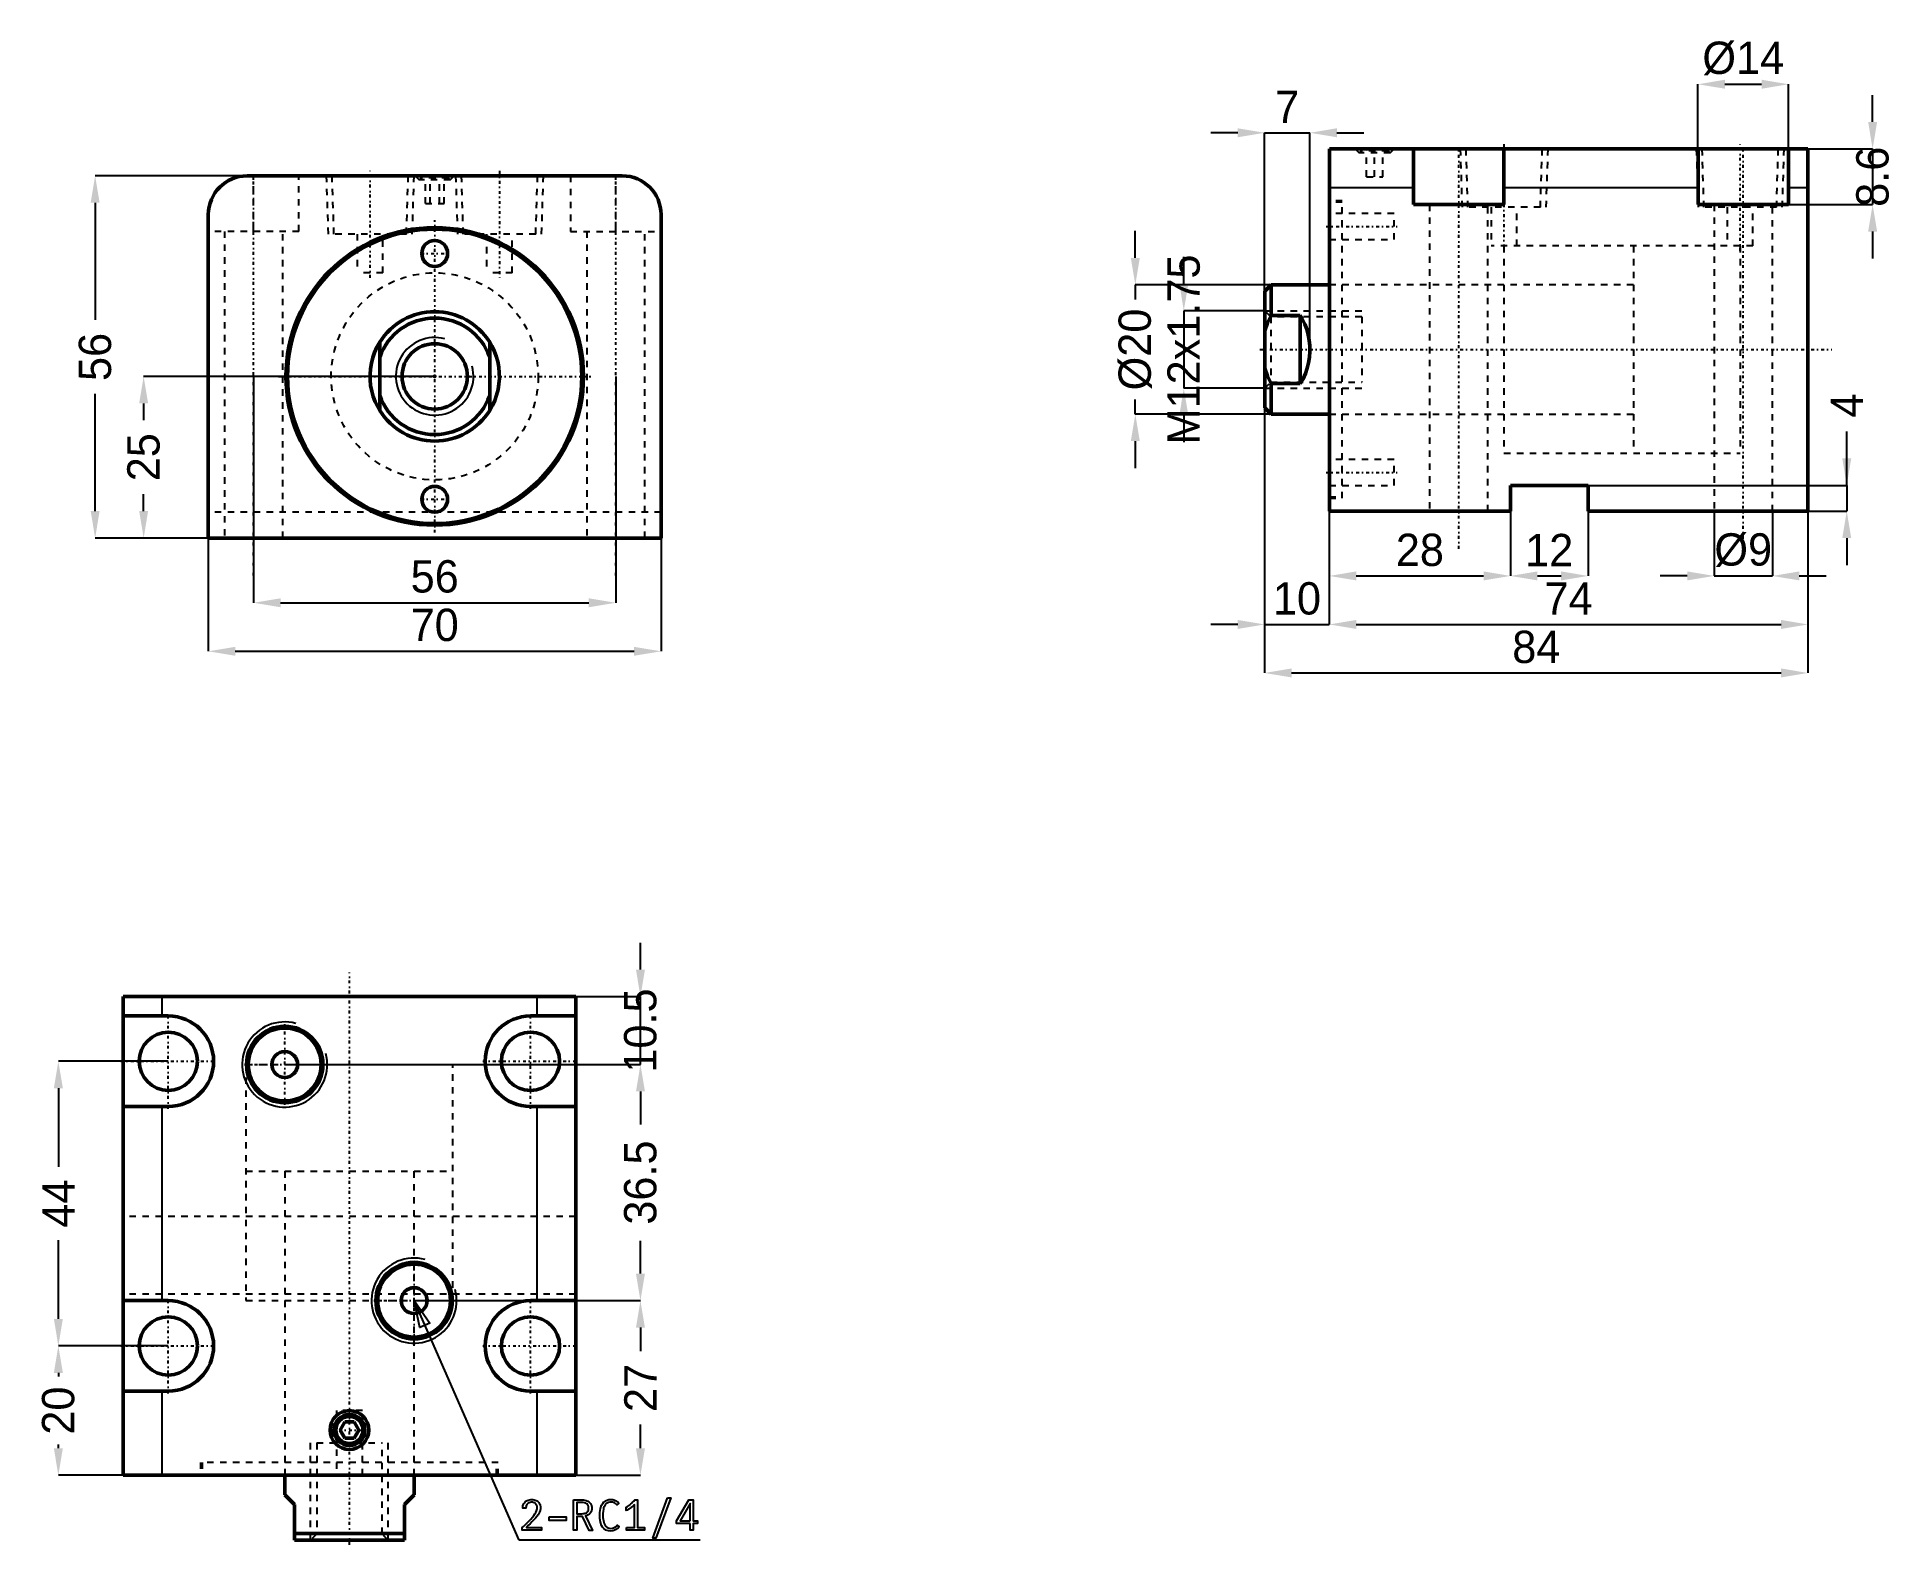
# Model space of a CAD drawing. Header units: millimetres. Extents: x -61 to 226, y -181 to 52.
import ezdxf

# ---------------------------------------------------------------- set-up
doc = ezdxf.new("R2010")
doc.units = ezdxf.units.MM
doc.linetypes.add('Center', pattern=[1.5, 0.45, -0.5, 0.05, -0.5])
doc.linetypes.add('Dashed', pattern=[2, 1, -1])
for name, color, linetype, lineweight in [('2d ConnectionPoints', 7, 'Continuous', 50), ('AM_0', 7, 'Continuous', 50), ('AM_4', 3, 'Continuous', 25), ('AM_5', 3, 'Continuous', 25), ('AM_7', 7, 'Center', 25), ('AM_9', 6, 'Dashed', 25)]:
    doc.layers.add(name, color=color, linetype=linetype, lineweight=lineweight)
doc.dimstyles.new('ISO-25', dxfattribs={"dimtxt": 2.5, "dimasz": 2.5, "dimexe": 1.25, "dimexo": 0.625, "dimtad": 1, "dimtxsty": 'Standard', "dimcen": 2.5, "dimadec": 0, "dimazin": 0, "dimtfac": 1, "dimtmove": 0, "dimatfit": 3, "dimfxl": 1, "dimarcsym": 0})

# ---------------------------------------------------------------- blocks, each defined once
blk = doc.blocks.new('1_RODcxhc_a_sd_32_20_IN_0_in_CXHC_A_IN_LA_32_20ST_0__CN_0')
at = {"layer": 'AM_0'}
for p, q in [((-8.5, -5.27), (-8.5, 5.27)), ((8.5, 5.27), (8.5, -5.27))]:
    blk.add_line(p, q, dxfattribs=at)
for points in [[(-8.5, 5.27), (-8.93, 4.51), (-9.29, 3.71), (-9.57, 2.89), (-9.79, 2.04), (-9.93, 1.18), (-10, 0.31), (-9.98, -0.56), (-9.9, -1.43), (-9.74, -2.29), (-9.5, -3.13), (-9.19, -3.94), (-8.81, -4.73), (-8.5, -5.27)], [(8.5, -5.27), (8.93, -4.51), (9.29, -3.71), (9.57, -2.89), (9.79, -2.04), (9.93, -1.18), (10, -0.31), (9.98, 0.56), (9.9, 1.43), (9.74, 2.29), (9.5, 3.13), (9.19, 3.94), (8.81, 4.73), (8.5, 5.27)]]:
    blk.add_lwpolyline(points, dxfattribs=at)
blk.add_circle((0, 0), 5.05, dxfattribs=at)
for radius, start, end in [(10, 31.7883, 148.2117), (9, 19.1881, 160.8119), (9, 199.1881, 340.8119), (10, 211.7883, 328.2117)]:
    blk.add_arc((0, 0), radius, start, end, dxfattribs=at)
at = {"layer": 'AM_5'}
blk.add_arc((0, 0), 6, 75, 15, dxfattribs=at)
blk = doc.blocks.new('2_bodycxhc_la_a_32_20_0_in_CXHC_A_IN_LA_32_20ST_0__CN_0')
at = {"layer": 'AM_0'}
for p, q in [((29, 31), (-29, 31)), ((-35, 25), (-35, -25)), ((35, -25), (35, 25)), ((-35, -25), (35, -25))]:
    blk.add_line(p, q, dxfattribs=at)
for centre, radius in [((0, 0), 23), ((0, 0), 22.75), ((0, 19), 2), ((0, -19), 2)]:
    blk.add_circle(centre, radius, dxfattribs=at)
for centre, start, end in [((-29, 25), 90, 180), ((29, 25), 0, 90)]:
    blk.add_arc(centre, 6, start, end, dxfattribs=at)
at = {"layer": 'AM_5', "linetype": 'Dashed'}
for p, q in [((-16.77, 31), (-16.48, 22)), ((-3.23, 31), (-3.52, 22)), ((3.23, 31), (3.52, 22)), ((16.77, 31), (16.48, 22))]:
    blk.add_line(p, q, dxfattribs=at)
at = {"layer": 'AM_7'}
for p, q in [((-10, 15.25), (-10, 31.75)), ((10, 31.75), (10, 15.25)), ((-28, -30.8), (-28, 30.8)), ((0, 31.03), (0, 30.37)), ((28, -30.8), (28, 30.8)), ((0, -24.15), (0, 24.15)), ((-2.1, 19), (2.1, 19)), ((-24.15, 0), (24.15, 0)), ((-2.1, -19), (2.1, -19))]:
    blk.add_line(p, q, dxfattribs=at)
at = {"layer": 'AM_9'}
for p, q in [((-28, 22.4), (-28, 31)), ((-21, 22.4), (-21, 31)), ((-15.91, 31), (-15.63, 22)), ((-4.37, 22), (-4.09, 31)), ((-3, 31), (-2.4, 30.4)), ((-2.1, 30.7), (-2.4, 30.4)), ((2.4, 30.4), (-2.4, 30.4)), ((2.1, 30.7), (-2.1, 30.7)), ((-1.44, 26.7), (-1.44, 30.7)), ((-0.72, 26.7), (-0.72, 30.7)), ((0.72, 26.7), (0.72, 30.7)), ((1.44, 26.7), (1.44, 30.7)), ((2.4, 30.4), (2.1, 30.7)), ((2.4, 30.4), (3, 31)), ((4.09, 31), (4.37, 22)), ((15.63, 22), (15.91, 31)), ((21, 31), (21, 22.4)), ((28, 22.4), (28, 31)), ((-1.44, 26.7), (1.44, 26.7)), ((-21, 22.4), (-35, 22.4)), ((-32.5, 22.4), (-32.5, -25)), ((-23.5, -25), (-23.5, 22.4)), ((-4.37, 22), (-15.63, 22)), ((-12, 22), (-12, 16)), ((-8, 16), (-8, 22)), ((15.63, 22), (4.37, 22)), ((8, 22), (8, 16)), ((12, 16), (12, 22)), ((21, 22.4), (35, 22.4)), ((23.5, 22.4), (23.5, -25)), ((32.5, -25), (32.5, 22.4)), ((-8, 16), (-12, 16)), ((12, 16), (8, 16)), ((35, -21), (-35, -21))]:
    blk.add_line(p, q, dxfattribs=at)
blk.add_circle((0, 0), 16, dxfattribs=at)
blk = doc.blocks.new('*D3')
at = {"layer": 'AM_5', "color": 0, "lineweight": -2}
for p, q in [((-35, -25), (-35, -42.5)), ((35, -25), (35, -42.5)), ((-30.83, -42.5), (30.83, -42.5))]:
    blk.add_line(p, q, dxfattribs=at)
at = {"layer": 'AM_5', "color": 0}
for points in [[(-30.83, -41.81), (-30.83, -43.19), (-35, -42.5)], [(30.83, -43.19), (30.83, -41.81), (35, -42.5)]]:
    blk.add_solid(points, dxfattribs=at)
at = {"layer": 'Defpoints', "color": 0}
for p in [(-35, -25), (35, -25), (35, -42.5)]:
    blk.add_point(p, dxfattribs=at)
at = {"layer": 'AM_5', "color": 0, "insert": (0, -38.45), "char_height": 5, "attachment_point": 5}
blk.add_mtext('70', dxfattribs=at)
blk = doc.blocks.new('*D4')
at = {"layer": 'AM_5', "color": 0, "lineweight": -2}
for p, q in [((-28, 0), (-28, -35)), ((28, 0), (28, -35)), ((-23.83, -35), (23.83, -35))]:
    blk.add_line(p, q, dxfattribs=at)
at = {"layer": 'AM_5', "color": 0}
for points in [[(-23.83, -34.31), (-23.83, -35.69), (-28, -35)], [(23.83, -35.69), (23.83, -34.31), (28, -35)]]:
    blk.add_solid(points, dxfattribs=at)
at = {"layer": 'Defpoints', "color": 0}
for p in [(-28, 0), (28, 0), (28, -35)]:
    blk.add_point(p, dxfattribs=at)
at = {"layer": 'AM_5', "color": 0, "insert": (0, -30.95), "char_height": 5, "attachment_point": 5}
blk.add_mtext('56', dxfattribs=at)
blk = doc.blocks.new('*D5')
at = {"layer": 'AM_5', "color": 0, "lineweight": -2}
for p, q in [((-29, 31), (-52.5, 31)), ((-52.5, 26.83), (-52.5, 8.72)), ((-52.5, -20.83), (-52.5, -2.72)), ((-35, -25), (-52.5, -25))]:
    blk.add_line(p, q, dxfattribs=at)
at = {"layer": 'AM_5', "color": 0}
for points in [[(-51.81, 26.83), (-53.19, 26.83), (-52.5, 31)], [(-53.19, -20.83), (-51.81, -20.83), (-52.5, -25)]]:
    blk.add_solid(points, dxfattribs=at)
at = {"layer": 'Defpoints', "color": 0}
for p in [(-52.5, 31), (-29, 31), (-35, -25)]:
    blk.add_point(p, dxfattribs=at)
at = {"layer": 'AM_5', "color": 0, "insert": (-52.5, 3), "char_height": 5, "attachment_point": 5, "rotation": 90}
blk.add_mtext('56', dxfattribs=at)
blk = doc.blocks.new('*D6')
at = {"layer": 'AM_5', "color": 0, "lineweight": -2}
for p, q in [((0, 0), (-45, 0)), ((-45, -4.17), (-45, -6.78)), ((-45, -20.83), (-45, -18.22)), ((-35, -25), (-45, -25))]:
    blk.add_line(p, q, dxfattribs=at)
at = {"layer": 'AM_5', "color": 0}
for points in [[(-44.31, -4.17), (-45.69, -4.17), (-45, 0)], [(-45.69, -20.83), (-44.31, -20.83), (-45, -25)]]:
    blk.add_solid(points, dxfattribs=at)
at = {"layer": 'Defpoints', "color": 0}
for p in [(-45, 0), (0, 0), (-35, -25)]:
    blk.add_point(p, dxfattribs=at)
at = {"layer": 'AM_5', "color": 0, "insert": (-45, -12.5), "char_height": 5, "attachment_point": 5, "rotation": 90}
blk.add_mtext('25', dxfattribs=at)
blk = doc.blocks.new('1_RODcxhc_a_sd_32_20_IN_0_in_CXHC_A_IN_LA_32_20ST_0__CN_2')
at = {"layer": 'AM_0'}
for p, q in [((-9, 10), (-10, 9)), ((-10, 9), (-10, -9)), ((0, 10), (-9, 10)), ((-9, 10), (-9, 5.27)), ((-4.5, 5.27), (-9, 5.27)), ((-4.5, 5.27), (-4.5, -5.27)), ((-9, -5.27), (-4.5, -5.27)), ((-9, -5.27), (-9, -10)), ((-10, -9), (-9, -10)), ((-9, -10), (0, -10))]:
    blk.add_line(p, q, dxfattribs=at)
for points in [[(-9, 5.27), (-9.55, 4.14), (-10, 2.96)], [(-4.5, -5.27), (-4.07, -4.51), (-3.71, -3.71), (-3.43, -2.89), (-3.21, -2.04), (-3.07, -1.18), (-3, -0.31), (-3.02, 0.56), (-3.1, 1.43), (-3.26, 2.29), (-3.5, 3.13), (-3.81, 3.94), (-4.19, 4.73), (-4.5, 5.27)], [(-10, -2.96), (-9.55, -4.13), (-9, -5.27)]]:
    blk.add_lwpolyline(points, dxfattribs=at)
at = {"layer": 'AM_5', "linetype": 'Dashed'}
for p, q in [((-10, 6), (5, 6)), ((-10, -6), (5, -6))]:
    blk.add_line(p, q, dxfattribs=at)
at = {"layer": 'AM_9'}
for p, q in [((63.5, 16), (47, 16)), ((47, 16), (47, -16)), ((63.5, 16), (63.5, -16)), ((47, 10), (0, 10)), ((-9.05, 5.05), (-10, 6)), ((5, 5.05), (-9.05, 5.05)), ((-9.05, 5.05), (-9.05, -5.05)), ((5, 5.05), (5, -5.05)), ((-10, -6), (-9.05, -5.05)), ((-9.05, -5.05), (5, -5.05)), ((0, -10), (47, -10)), ((47, -16), (63.5, -16))]:
    blk.add_line(p, q, dxfattribs=at)
blk = doc.blocks.new('2_bodycxhc_la_a_32_20_0_in_CXHC_A_IN_LA_32_20ST_0__CN_2')
at = {"layer": 'AM_0'}
for p, q in [((74, 31), (0, 31)), ((0, -25), (0, 31)), ((13, 22.4), (13, 31)), ((27, 31), (27, 22.4)), ((57, 22.4), (57, 31)), ((71, 31), (71, 22.4)), ((74, -25), (74, 31)), ((27, 22.4), (13, 22.4)), ((71, 22.4), (57, 22.4)), ((28, -21), (28, -25)), ((40, -21), (28, -21)), ((40, -25), (40, -21)), ((28, -25), (0, -25)), ((74, -25), (40, -25))]:
    blk.add_line(p, q, dxfattribs=at)
at = {"layer": 'AM_4'}
for p, q in [((13, 25), (0, 25)), ((57, 25), (27, 25)), ((74, 25), (71, 25))]:
    blk.add_line(p, q, dxfattribs=at)
at = {"layer": 'AM_5', "linetype": 'Dashed'}
for p, q in [((20.23, 31), (20.52, 22)), ((33.77, 31), (33.48, 22)), ((56.73, 31), (57.02, 22)), ((70.27, 31), (69.98, 22))]:
    blk.add_line(p, q, dxfattribs=at)
at = {"layer": 'AM_7'}
for p, q in [((27, 31.75), (27, 15.25)), ((63.5, 15.25), (63.5, 31.75)), ((7, 31.03), (7, 30.37)), ((20, -30.8), (20, 30.8)), ((64, -30.8), (64, 30.8)), ((-0.5, 19), (10.5, 19)), ((-10.75, 0), (77.7, 0)), ((-0.5, -19), (10.5, -19))]:
    blk.add_line(p, q, dxfattribs=at)
at = {"layer": 'AM_9'}
for p, q in [((4, 31), (4.6, 30.4)), ((4.9, 30.7), (4.6, 30.4)), ((9.4, 30.4), (4.6, 30.4)), ((9.1, 30.7), (4.9, 30.7)), ((5.75, 26.7), (5.75, 30.7)), ((7, 26.7), (7, 30.7)), ((8.25, 26.7), (8.25, 30.7)), ((9.4, 30.4), (9.1, 30.7)), ((9.4, 30.4), (10, 31)), ((21.09, 31), (21.37, 22)), ((32.63, 22), (32.91, 31)), ((57.59, 31), (57.87, 22)), ((69.13, 22), (69.41, 31)), ((5.75, 26.7), (8.25, 26.7)), ((2, 23), (0, 23)), ((2, -23), (2, 23)), ((2, 22.75), (0, 22.75)), ((10, 21), (0, 21)), ((10, 17), (10, 21)), ((15.5, 22.4), (15.5, -25)), ((32.63, 22), (21.37, 22)), ((24.5, -25), (24.5, 22.4)), ((25, 22), (25, 16)), ((29, 16), (29, 22)), ((69.13, 22), (57.87, 22)), ((59.5, 22.4), (59.5, -25)), ((61.5, 22), (61.5, 16)), ((65.5, 16), (65.5, 22)), ((68.5, -25), (68.5, 22.4)), ((0, 17), (10, 17)), ((65.5, 16), (25, 16)), ((27, 16), (27, -16)), ((63.5, 16), (63.5, -16)), ((27, 10), (0, 10)), ((0, -10), (27, -10)), ((10, -17), (0, -17)), ((10, -21), (10, -17)), ((27, -16), (63.5, -16)), ((0, -21), (10, -21)), ((0, -22.75), (2, -22.75)), ((0, -23), (2, -23))]:
    blk.add_line(p, q, dxfattribs=at)
blk = doc.blocks.new('*D22')
at = {"layer": 'AM_5', "color": 0, "lineweight": -2}
for p, q in [((166.32, -16.85), (166.32, -30.85)), ((138.32, -20.85), (138.32, -30.85)), ((142.49, -30.85), (162.16, -30.85))]:
    blk.add_line(p, q, dxfattribs=at)
at = {"layer": 'AM_5', "color": 0}
for points in [[(142.49, -30.15), (142.49, -31.54), (138.32, -30.85)], [(162.16, -31.54), (162.16, -30.15), (166.32, -30.85)]]:
    blk.add_solid(points, dxfattribs=at)
at = {"layer": 'Defpoints', "color": 0}
for p in [(166.32, -16.85), (138.32, -20.85), (166.32, -30.85)]:
    blk.add_point(p, dxfattribs=at)
at = {"layer": 'AM_5', "color": 0, "insert": (152.32, -26.85), "char_height": 5, "attachment_point": 5}
blk.add_mtext('28', dxfattribs=at)
blk = doc.blocks.new('*D23')
at = {"layer": 'AM_5', "color": 0, "lineweight": -2}
for p, q in [((138.32, -20.85), (138.32, -38.35)), ((212.32, -20.85), (212.32, -38.35)), ((142.49, -38.35), (208.16, -38.35))]:
    blk.add_line(p, q, dxfattribs=at)
at = {"layer": 'AM_5', "color": 0}
for points in [[(142.49, -37.65), (142.49, -39.04), (138.32, -38.35)], [(208.16, -39.04), (208.16, -37.65), (212.32, -38.35)]]:
    blk.add_solid(points, dxfattribs=at)
at = {"layer": 'Defpoints', "color": 0}
for p in [(138.32, -20.85), (212.32, -20.85), (212.32, -38.35)]:
    blk.add_point(p, dxfattribs=at)
at = {"layer": 'AM_5', "color": 0, "insert": (175.32, -34.35), "char_height": 5, "attachment_point": 5}
blk.add_mtext('74', dxfattribs=at)
blk = doc.blocks.new('*D24')
at = {"layer": 'AM_5', "color": 0, "lineweight": -2}
for p, q in [((128.32, 4.15), (128.32, -45.85)), ((212.32, -20.85), (212.32, -45.85)), ((132.49, -45.85), (208.16, -45.85))]:
    blk.add_line(p, q, dxfattribs=at)
at = {"layer": 'AM_5', "color": 0}
for points in [[(132.49, -45.15), (132.49, -46.54), (128.32, -45.85)], [(208.16, -46.54), (208.16, -45.15), (212.32, -45.85)]]:
    blk.add_solid(points, dxfattribs=at)
at = {"layer": 'Defpoints', "color": 0}
for p in [(128.32, 4.15), (212.32, -20.85), (212.32, -45.85)]:
    blk.add_point(p, dxfattribs=at)
at = {"layer": 'AM_5', "color": 0, "insert": (170.32, -41.85), "char_height": 5, "attachment_point": 5}
blk.add_mtext('84', dxfattribs=at)
blk = doc.blocks.new('*D25')
at = {"layer": 'AM_5', "color": 0, "lineweight": -2}
for p, q in [((166.32, -16.85), (166.32, -30.85)), ((178.32, -20.85), (178.32, -30.85)), ((170.49, -30.85), (174.16, -30.85))]:
    blk.add_line(p, q, dxfattribs=at)
at = {"layer": 'AM_5', "color": 0}
for points in [[(170.49, -30.15), (170.49, -31.54), (166.32, -30.85)], [(174.16, -31.54), (174.16, -30.15), (178.32, -30.85)]]:
    blk.add_solid(points, dxfattribs=at)
at = {"layer": 'Defpoints', "color": 0}
for p in [(166.32, -16.85), (178.32, -20.85), (178.32, -30.85)]:
    blk.add_point(p, dxfattribs=at)
at = {"layer": 'AM_5', "color": 0, "insert": (172.32, -26.85), "char_height": 5, "attachment_point": 5}
blk.add_mtext('12', dxfattribs=at)
blk = doc.blocks.new('*D26')
at = {"layer": 'AM_5', "color": 0, "lineweight": -2}
for p, q in [((218.32, -16.85), (218.32, -8.51)), ((166.32, -16.85), (218.32, -16.85)), ((218.32, -16.85), (218.32, -20.85)), ((178.32, -20.85), (218.32, -20.85)), ((218.32, -25.01), (218.32, -29.18))]:
    blk.add_line(p, q, dxfattribs=at)
at = {"layer": 'AM_5', "color": 0}
for points in [[(217.63, -12.68), (219.02, -12.68), (218.32, -16.85)], [(219.02, -25.01), (217.63, -25.01), (218.32, -20.85)]]:
    blk.add_solid(points, dxfattribs=at)
at = {"layer": 'Defpoints', "color": 0}
for p in [(166.32, -16.85), (178.32, -20.85), (218.32, -20.85)]:
    blk.add_point(p, dxfattribs=at)
at = {"layer": 'AM_5', "color": 0, "insert": (218.32, -4.51), "char_height": 5, "attachment_point": 5, "rotation": 90}
blk.add_mtext('4', dxfattribs=at)
blk = doc.blocks.new('*D27')
at = {"layer": 'AM_5', "color": 0, "lineweight": -2}
for p, q in [((197.82, -20.85), (197.82, -30.85)), ((206.82, -20.85), (206.82, -30.85)), ((193.66, -30.85), (189.49, -30.85)), ((197.82, -30.85), (206.82, -30.85)), ((210.99, -30.85), (215.16, -30.85))]:
    blk.add_line(p, q, dxfattribs=at)
at = {"layer": 'AM_5', "color": 0}
for points in [[(193.66, -31.54), (193.66, -30.15), (197.82, -30.85)], [(210.99, -30.15), (210.99, -31.54), (206.82, -30.85)]]:
    blk.add_solid(points, dxfattribs=at)
at = {"layer": 'Defpoints', "color": 0}
for p in [(197.82, -20.85), (206.82, -20.85), (206.82, -30.85)]:
    blk.add_point(p, dxfattribs=at)
at = {"layer": 'AM_5', "color": 0, "insert": (202.32, -26.85), "char_height": 5, "attachment_point": 5}
blk.add_mtext('Ø9', dxfattribs=at)
blk = doc.blocks.new('*D28')
at = {"layer": 'AM_5', "color": 0, "lineweight": -2}
for p, q in [((195.32, 35.15), (195.32, 45.15)), ((199.49, 45.15), (205.16, 45.15)), ((209.32, 35.15), (209.32, 45.15))]:
    blk.add_line(p, q, dxfattribs=at)
at = {"layer": 'AM_5', "color": 0}
for points in [[(199.49, 45.85), (199.49, 44.46), (195.32, 45.15)], [(205.16, 44.46), (205.16, 45.85), (209.32, 45.15)]]:
    blk.add_solid(points, dxfattribs=at)
at = {"layer": 'Defpoints', "color": 0}
for p in [(209.32, 45.15), (195.32, 35.15), (209.32, 35.15)]:
    blk.add_point(p, dxfattribs=at)
at = {"layer": 'AM_5', "color": 0, "insert": (202.32, 49.15), "char_height": 5, "attachment_point": 5}
blk.add_mtext('Ø14', dxfattribs=at)
blk = doc.blocks.new('*D29')
at = {"layer": 'AM_5', "color": 0, "lineweight": -2}
for p, q in [((222.32, 39.32), (222.32, 43.49)), ((209.32, 35.15), (222.32, 35.15)), ((222.32, 35.15), (222.32, 26.55)), ((209.32, 26.55), (222.32, 26.55)), ((222.32, 22.39), (222.32, 18.22))]:
    blk.add_line(p, q, dxfattribs=at)
at = {"layer": 'AM_5', "color": 0}
for points in [[(221.63, 39.32), (223.02, 39.32), (222.32, 35.15)], [(223.02, 22.39), (221.63, 22.39), (222.32, 26.55)]]:
    blk.add_solid(points, dxfattribs=at)
at = {"layer": 'Defpoints', "color": 0}
for p in [(209.32, 35.15), (209.32, 26.55), (222.32, 26.55)]:
    blk.add_point(p, dxfattribs=at)
at = {"layer": 'AM_5', "color": 0, "insert": (222.32, 30.85), "char_height": 5, "attachment_point": 5, "rotation": 90}
blk.add_mtext('8.6', dxfattribs=at)
blk = doc.blocks.new('*D30')
at = {"layer": 'AM_5', "color": 0, "lineweight": -2}
for p, q in [((128.32, 4.15), (128.32, -38.35)), ((138.32, -20.85), (138.32, -38.35)), ((124.16, -38.35), (119.99, -38.35)), ((128.32, -38.35), (138.32, -38.35)), ((142.49, -38.35), (146.66, -38.35))]:
    blk.add_line(p, q, dxfattribs=at)
at = {"layer": 'AM_5', "color": 0}
for points in [[(124.16, -39.04), (124.16, -37.65), (128.32, -38.35)], [(142.49, -37.65), (142.49, -39.04), (138.32, -38.35)]]:
    blk.add_solid(points, dxfattribs=at)
at = {"layer": 'Defpoints', "color": 0}
for p in [(128.32, 4.15), (138.32, -20.85), (138.32, -38.35)]:
    blk.add_point(p, dxfattribs=at)
at = {"layer": 'AM_5', "color": 0, "insert": (133.32, -34.35), "char_height": 5, "attachment_point": 5}
blk.add_mtext('10', dxfattribs=at)
blk = doc.blocks.new('*D31')
at = {"layer": 'AM_5', "color": 0, "lineweight": -2}
for p, q in [((124.16, 37.65), (119.99, 37.65)), ((128.32, 4.15), (128.32, 37.65)), ((128.32, 37.65), (135.32, 37.65)), ((135.32, 4.15), (135.32, 37.65)), ((139.49, 37.65), (143.66, 37.65))]:
    blk.add_line(p, q, dxfattribs=at)
at = {"layer": 'AM_5', "color": 0}
for points in [[(124.16, 36.96), (124.16, 38.35), (128.32, 37.65)], [(139.49, 38.35), (139.49, 36.96), (135.32, 37.65)]]:
    blk.add_solid(points, dxfattribs=at)
at = {"layer": 'Defpoints', "color": 0}
for p in [(135.32, 37.65), (128.32, 4.15), (135.32, 4.15)]:
    blk.add_point(p, dxfattribs=at)
at = {"layer": 'AM_5', "color": 0, "insert": (131.82, 41.65), "char_height": 5, "attachment_point": 5}
blk.add_mtext('7', dxfattribs=at)
blk = doc.blocks.new('*D32')
at = {"layer": 'AM_5', "color": 0, "lineweight": -2}
for p, q in [((108.32, 18.32), (108.32, 22.49)), ((129.32, 14.15), (108.32, 14.15)), ((108.32, 14.15), (108.32, 11.9)), ((108.32, -5.85), (108.32, -3.6)), ((129.32, -5.85), (108.32, -5.85)), ((108.32, -10.01), (108.32, -14.18))]:
    blk.add_line(p, q, dxfattribs=at)
at = {"layer": 'AM_5', "color": 0}
for points in [[(107.63, 18.32), (109.02, 18.32), (108.32, 14.15)], [(109.02, -10.01), (107.63, -10.01), (108.32, -5.85)]]:
    blk.add_solid(points, dxfattribs=at)
at = {"layer": 'Defpoints', "color": 0}
for p in [(108.32, 14.15), (129.32, 14.15), (129.32, -5.85)]:
    blk.add_point(p, dxfattribs=at)
at = {"layer": 'AM_5', "color": 0, "insert": (108.32, 4.15), "char_height": 5, "attachment_point": 5, "rotation": 90}
blk.add_mtext('Ø20', dxfattribs=at)
blk = doc.blocks.new('*D33')
at = {"layer": 'AM_5', "color": 0, "lineweight": -2}
for p, q in [((115.82, 14.32), (115.82, 18.49)), ((128.32, 10.15), (115.82, 10.15)), ((115.82, 10.15), (115.82, -1.85)), ((128.32, -1.85), (115.82, -1.85)), ((115.82, -6.01), (115.82, -10.18))]:
    blk.add_line(p, q, dxfattribs=at)
at = {"layer": 'AM_5', "color": 0}
for points in [[(115.13, 14.32), (116.52, 14.32), (115.82, 10.15)], [(116.52, -6.01), (115.13, -6.01), (115.82, -1.85)]]:
    blk.add_solid(points, dxfattribs=at)
at = {"layer": 'Defpoints', "color": 0}
for p in [(128.32, 10.15), (115.82, -1.85), (128.32, -1.85)]:
    blk.add_point(p, dxfattribs=at)
at = {"layer": 'AM_5', "color": 0, "insert": (115.82, 4.15), "char_height": 5, "attachment_point": 5, "rotation": 90}
blk.add_mtext('M12x1.75', dxfattribs=at)
blk = doc.blocks.new('1_RODcxhc_a_sd_32_20_IN_0_in_CXHC_A_IN_LA_32_20ST_0__CN_4')
at = {"layer": 'AM_0'}
for p, q in [((-10, 0), (-10, -3)), ((10, -3), (10, 0)), ((-8.5, -4.5), (-10, -3)), ((-8.5, -10), (-8.5, -4.5)), ((10, -3), (8.5, -4.5)), ((8.5, -4.5), (8.5, -10)), ((-8.5, -9), (8.5, -9)), ((-8.5, -10), (8.5, -10))]:
    blk.add_line(p, q, dxfattribs=at)
at = {"layer": 'AM_5', "linetype": 'Dashed'}
for p, q in [((-6, -10), (-6, 5)), ((6, -10), (6, 5))]:
    blk.add_line(p, q, dxfattribs=at)
at = {"layer": 'AM_7'}
blk.add_line((0, -10.75), (0, 77.7), dxfattribs=at)
at = {"layer": 'AM_9'}
for p, q in [((-16, 63.5), (16, 63.5)), ((-16, 63.5), (-16, 47)), ((16, 47), (16, 63.5)), ((-16, 47), (16, 47)), ((-10, 47), (-10, 0)), ((10, 0), (10, 47)), ((-5.053, 5), (5.053, 5)), ((-5.053, 5), (-5.053, -9.053)), ((5.053, -9.053), (5.053, 5)), ((-5.053, -9.053), (-6, -10)), ((-5.053, -9.053), (5.053, -9.053)), ((6, -10), (5.053, -9.053))]:
    blk.add_line(p, q, dxfattribs=at)
blk = doc.blocks.new('2_bodycxhc_la_a_32_20_0_in_CXHC_A_IN_LA_32_20ST_0__CN_4')
at = {"layer": 'AM_0'}
for p, q in [((35, 74), (-35, 74)), ((-35, 74), (-35, 0)), ((35, 74), (35, 0)), ((-35, 71), (-28, 71)), ((28, 71), (35, 71)), ((-28, 57), (-35, 57)), ((35, 57), (28, 57)), ((-35, 27), (-28, 27)), ((28, 27), (35, 27)), ((-28, 13), (-35, 13)), ((35, 13), (28, 13)), ((-0.72, 8.25), (-1.44, 7)), ((-1.44, 7), (-0.72, 5.75)), ((0.72, 8.25), (-0.72, 8.25)), ((-0.72, 5.75), (0.72, 5.75)), ((1.44, 7), (0.72, 8.25)), ((0.72, 5.75), (1.44, 7)), ((35, 0), (-35, 0))]:
    blk.add_line(p, q, dxfattribs=at)
for centre, radius in [((-10, 63.5), 5.91), ((-10, 63.5), 5.63), ((-28, 64), 4.5), ((28, 64), 4.5), ((-10, 63.5), 2), ((10, 27), 5.91), ((10, 27), 5.63), ((10, 27), 2), ((-28, 20), 4.5), ((28, 20), 4.5), ((0, 7), 3), ((0, 7), 2.4), ((0, 7), 2.1)]:
    blk.add_circle(centre, radius, dxfattribs=at)
for centre, start, end in [((-28, 64), 270, 90), ((28, 64), 90, 270), ((-28, 20), 270, 90), ((28, 20), 90, 270)]:
    blk.add_arc(centre, 7, start, end, dxfattribs=at)
at = {"layer": 'AM_4'}
for p, q in [((-29, 74), (-29, 71)), ((29, 74), (29, 71)), ((-29, 57), (-29, 27)), ((29, 57), (29, 27)), ((-29, 13), (-29, 0)), ((29, 13), (29, 0))]:
    blk.add_line(p, q, dxfattribs=at)
at = {"layer": 'AM_5'}
for centre in [(-10, 63.5), (10, 27)]:
    blk.add_arc(centre, 6.58, 75, 15, dxfattribs=at)
at = {"layer": 'AM_7'}
for p, q in [((-28, 56.65), (-28, 71.35)), ((-10, 57.29), (-10, 69.71)), ((28, 56.65), (28, 71.35)), ((-35.35, 64), (-20.65, 64)), ((-16.21, 63.5), (-3.79, 63.5)), ((20.65, 64), (35.35, 64)), ((10, 20.79), (10, 33.21)), ((-28, 12.65), (-28, 27.35)), ((3.79, 27), (16.21, 27)), ((28, 12.65), (28, 27.35)), ((-35.35, 20), (-20.65, 20)), ((20.65, 20), (35.35, 20)), ((-3.15, 7), (3.15, 7))]:
    blk.add_line(p, q, dxfattribs=at)
at = {"layer": 'AM_9'}
for p, q in [((-16, 63.5), (16, 63.5)), ((-16, 63.5), (-16, 27)), ((16, 27), (16, 63.5)), ((35, 40), (-35, 40)), ((35, 28), (-35, 28)), ((-16, 27), (16, 27)), ((-10, 27), (-10, 0)), ((10, 0), (10, 27)), ((2, 10), (-2, 10)), ((-2, 10), (-2, 0)), ((2, 0), (2, 10)), ((23, 2), (-23, 2)), ((-23, 2), (-23, 0)), ((-22.75, 2), (-22.75, 0)), ((22.75, 0), (22.75, 2)), ((23, 0), (23, 2))]:
    blk.add_line(p, q, dxfattribs=at)
blk = doc.blocks.new('*D42')
at = {"layer": 'AM_5', "color": 0, "lineweight": -2}
for p, q in [((-41.19, -149.87), (-58.19, -149.87)), ((-58.19, -154.04), (-58.19, -154.62)), ((-58.19, -165.7), (-58.19, -165.12)), ((-48.19, -169.87), (-58.19, -169.87))]:
    blk.add_line(p, q, dxfattribs=at)
at = {"layer": 'AM_5', "color": 0}
for points in [[(-57.49, -154.04), (-58.88, -154.04), (-58.19, -149.87)], [(-58.88, -165.7), (-57.49, -165.7), (-58.19, -169.87)]]:
    blk.add_solid(points, dxfattribs=at)
at = {"layer": 'Defpoints', "color": 0}
for p in [(-58.19, -149.87), (-41.19, -149.87), (-48.19, -169.87)]:
    blk.add_point(p, dxfattribs=at)
at = {"layer": 'AM_5', "color": 0, "insert": (-58.19, -159.87), "char_height": 5, "attachment_point": 5, "rotation": 90}
blk.add_mtext('20', dxfattribs=at)
blk = doc.blocks.new('*D43')
at = {"layer": 'AM_5', "color": 0, "lineweight": -2}
for p, q in [((-41.19, -105.87), (-58.19, -105.87)), ((-58.19, -110.04), (-58.19, -122.2)), ((-58.19, -145.7), (-58.19, -133.54)), ((-41.19, -149.87), (-58.19, -149.87))]:
    blk.add_line(p, q, dxfattribs=at)
at = {"layer": 'AM_5', "color": 0}
for points in [[(-57.49, -110.04), (-58.88, -110.04), (-58.19, -105.87)], [(-58.88, -145.7), (-57.49, -145.7), (-58.19, -149.87)]]:
    blk.add_solid(points, dxfattribs=at)
at = {"layer": 'Defpoints', "color": 0}
for p in [(-58.19, -105.87), (-41.19, -105.87), (-41.19, -149.87)]:
    blk.add_point(p, dxfattribs=at)
at = {"layer": 'AM_5', "color": 0, "insert": (-58.19, -127.87), "char_height": 5, "attachment_point": 5, "rotation": 90}
blk.add_mtext('44', dxfattribs=at)
blk = doc.blocks.new('*D44')
at = {"layer": 'AM_5', "color": 0, "lineweight": -2}
for p, q in [((-3.19, -142.87), (31.81, -142.87)), ((31.81, -147.04), (31.81, -150.7)), ((31.81, -165.7), (31.81, -162.04)), ((21.81, -169.87), (31.81, -169.87))]:
    blk.add_line(p, q, dxfattribs=at)
at = {"layer": 'AM_5', "color": 0}
for points in [[(32.51, -147.04), (31.12, -147.04), (31.81, -142.87)], [(31.12, -165.7), (32.51, -165.7), (31.81, -169.87)]]:
    blk.add_solid(points, dxfattribs=at)
at = {"layer": 'Defpoints', "color": 0}
for p in [(-3.19, -142.87), (21.81, -169.87), (31.81, -169.87)]:
    blk.add_point(p, dxfattribs=at)
at = {"layer": 'AM_5', "color": 0, "insert": (31.81, -156.37), "char_height": 5, "attachment_point": 5, "rotation": 90}
blk.add_mtext('27', dxfattribs=at)
blk = doc.blocks.new('*D45')
at = {"layer": 'AM_5', "color": 0, "lineweight": -2}
for p, q in [((31.81, -91.7), (31.81, -87.54)), ((21.81, -95.87), (31.81, -95.87)), ((31.81, -106.37), (31.81, -95.87)), ((-23.19, -106.37), (31.81, -106.37)), ((31.81, -110.54), (31.81, -114.7))]:
    blk.add_line(p, q, dxfattribs=at)
at = {"layer": 'AM_5', "color": 0}
for points in [[(31.12, -91.7), (32.51, -91.7), (31.81, -95.87)], [(32.51, -110.54), (31.12, -110.54), (31.81, -106.37)]]:
    blk.add_solid(points, dxfattribs=at)
at = {"layer": 'Defpoints', "color": 0}
for p in [(21.81, -95.87), (31.81, -95.87), (-23.19, -106.37)]:
    blk.add_point(p, dxfattribs=at)
at = {"layer": 'AM_5', "color": 0, "insert": (31.81, -101.12), "char_height": 5, "attachment_point": 5, "rotation": 90}
blk.add_mtext('10.5', dxfattribs=at)
blk = doc.blocks.new('*D46')
at = {"layer": 'AM_5', "color": 0, "lineweight": -2}
for p, q in [((-23.19, -106.37), (31.81, -106.37)), ((31.81, -110.54), (31.81, -115.62)), ((31.81, -138.7), (31.81, -133.62)), ((-3.19, -142.87), (31.81, -142.87))]:
    blk.add_line(p, q, dxfattribs=at)
at = {"layer": 'AM_5', "color": 0}
for points in [[(32.51, -110.54), (31.12, -110.54), (31.81, -106.37)], [(31.12, -138.7), (32.51, -138.7), (31.81, -142.87)]]:
    blk.add_solid(points, dxfattribs=at)
at = {"layer": 'Defpoints', "color": 0}
for p in [(-23.19, -106.37), (31.81, -106.37), (-3.19, -142.87)]:
    blk.add_point(p, dxfattribs=at)
at = {"layer": 'AM_5', "color": 0, "insert": (31.81, -124.62), "char_height": 5, "attachment_point": 5, "rotation": 90}
blk.add_mtext('36.5', dxfattribs=at)

msp = doc.modelspace()

# ---------------------------------------------------------------- linework, layer by layer
at = {"layer": '2d ConnectionPoints'}
for p in [(138.325, 4.153), (0, 0), (-13.187, -169.87)]:
    msp.add_point(p, dxfattribs=at)
at = {"layer": 'AM_5'}
for p, q in [((13.063, -179.87), (-3.187, -142.87)), ((41.063, -179.87), (13.063, -179.87))]:
    msp.add_line(p, q, dxfattribs=at)
for points in [[(-3.187, -142.87), (-0.749, -146.35), (-2.275, -147.02), (-3.187, -142.87)], [(13.71, -177.759), (13.71, -177.759), (13.924, -177.564), (14.229, -177.278), (14.229, -177.278), (14.515, -177.001), (14.694, -176.822), (14.694, -176.822), (14.867, -176.641), (15.114, -176.357), (15.114, -176.357), (15.347, -176.057), (15.494, -175.848), (15.494, -175.848), (15.624, -175.641), (15.765, -175.345), (15.765, -175.345), (15.84, -175.067), (15.855, -174.893), (15.855, -174.893), (15.85, -174.795), (15.827, -174.656), (15.827, -174.656), (15.784, -174.528), (15.744, -174.448), (15.744, -174.448), (15.697, -174.373), (15.613, -174.275), (15.613, -174.275), (15.514, -174.192), (15.44, -174.145), (15.44, -174.145), (15.361, -174.107), (15.235, -174.065), (15.235, -174.065), (15.101, -174.042), (15.006, -174.038), (15.006, -174.038), (14.902, -174.043), (14.755, -174.066), (14.755, -174.066), (14.617, -174.109), (14.532, -174.149), (14.532, -174.149), (14.452, -174.197), (14.347, -174.284), (14.347, -174.284), (14.257, -174.389), (14.207, -174.469), (14.207, -174.469), (14.165, -174.556), (14.119, -174.698), (14.119, -174.698), (14.095, -174.853), (14.09, -174.964), (13.602, -174.964), (13.602, -174.964), (13.61, -174.798), (13.65, -174.565), (13.65, -174.565), (13.723, -174.355), (13.791, -174.227), (13.791, -174.227), (13.872, -174.109), (14.012, -173.955), (14.012, -173.955), (14.177, -173.828), (14.3, -173.759), (14.3, -173.759), (14.43, -173.701), (14.636, -173.639), (14.636, -173.639), (14.854, -173.606), (15.006, -173.599), (15.006, -173.599), (15.149, -173.605), (15.355, -173.637), (15.355, -173.637), (15.552, -173.695), (15.679, -173.749), (15.679, -173.749), (15.799, -173.814), (15.96, -173.933), (15.96, -173.933), (16.098, -174.078), (16.178, -174.188), (16.178, -174.188), (16.245, -174.308), (16.318, -174.503), (16.318, -174.503), (16.357, -174.717), (16.365, -174.87), (16.365, -174.87), (16.354, -175.043), (16.296, -175.31), (16.296, -175.31), (16.188, -175.584), (16.089, -175.77), (16.089, -175.77), (15.975, -175.956), (15.789, -176.225), (15.789, -176.225), (15.587, -176.482), (15.444, -176.646), (15.444, -176.646), (15.289, -176.814), (15.029, -177.085), (15.029, -177.085), (14.736, -177.38), (14.522, -177.59), (14.178, -177.928), (16.505, -177.932), (16.505, -178.37), (13.537, -178.37), (13.537, -177.915), (13.71, -177.759)], [(21.479, -173.658), (22.85, -173.658), (22.85, -173.658), (22.991, -173.663), (23.199, -173.692), (23.199, -173.692), (23.403, -173.745), (23.536, -173.794), (23.536, -173.794), (23.664, -173.855), (23.839, -173.969), (23.839, -173.969), (23.993, -174.11), (24.084, -174.219), (24.084, -174.219), (24.162, -174.339), (24.246, -174.542), (24.246, -174.542), (24.291, -174.771), (24.3, -174.938), (24.3, -174.938), (24.289, -175.123), (24.233, -175.373), (24.233, -175.373), (24.129, -175.592), (24.033, -175.72), (24.033, -175.72), (23.92, -175.834), (23.726, -175.979), (23.726, -175.979), (23.503, -176.091), (23.338, -176.147), (24.417, -178.403), (23.89, -178.403), (22.837, -176.225), (22.766, -176.225), (21.96, -176.225), (21.96, -178.37), (21.479, -178.37), (21.479, -173.658)], [(22.623, -175.803), (22.623, -175.803), (22.76, -175.801), (22.951, -175.788), (22.951, -175.788), (23.123, -175.764), (23.227, -175.743), (23.227, -175.743), (23.324, -175.714), (23.455, -175.65), (23.455, -175.65), (23.571, -175.563), (23.639, -175.493), (23.639, -175.493), (23.696, -175.409), (23.759, -175.257), (23.759, -175.257), (23.793, -175.073), (23.799, -174.932), (23.799, -174.932), (23.788, -174.752), (23.725, -174.525), (23.725, -174.525), (23.609, -174.35), (23.502, -174.261), (23.502, -174.261), (23.377, -174.191), (23.168, -174.116), (23.168, -174.116), (22.932, -174.075), (22.759, -174.067), (21.96, -174.067), (21.96, -175.803), (22.623, -175.803)], [(27.195, -178.481), (27.195, -178.481), (26.878, -178.457), (26.465, -178.329), (26.465, -178.329), (26.127, -178.092), (25.944, -177.873), (25.944, -177.873), (25.794, -177.607), (25.632, -177.121), (25.632, -177.121), (25.544, -176.531), (25.528, -176.079), (25.528, -176.079), (25.546, -175.603), (25.639, -174.985), (25.639, -174.985), (25.814, -174.483), (25.975, -174.212), (25.975, -174.212), (26.169, -173.992), (26.518, -173.753), (26.518, -173.753), (26.936, -173.624), (27.253, -173.599), (27.253, -173.599), (27.557, -173.622), (27.959, -173.743), (27.959, -173.743), (28.294, -173.968), (28.482, -174.175), (28.17, -174.428), (28.17, -174.428), (28.082, -174.336), (27.949, -174.221), (27.949, -174.221), (27.812, -174.135), (27.72, -174.093), (27.72, -174.093), (27.628, -174.062), (27.495, -174.028), (27.495, -174.028), (27.368, -174.009), (27.286, -174.006), (27.286, -174.006), (27.102, -174.015), (26.855, -174.063), (26.855, -174.063), (26.644, -174.153), (26.524, -174.236), (26.524, -174.236), (26.418, -174.337), (26.283, -174.52), (26.283, -174.52), (26.178, -174.74), (26.124, -174.908), (26.124, -174.908), (26.081, -175.093), (26.035, -175.405), (26.035, -175.405), (26.01, -175.759), (26.005, -176.017), (26.005, -176.017), (26.017, -176.399), (26.078, -176.899), (26.078, -176.899), (26.191, -177.314), (26.295, -177.543), (26.295, -177.543), (26.424, -177.732), (26.671, -177.937), (26.671, -177.937), (26.98, -178.047), (27.221, -178.068), (27.221, -178.068), (27.474, -178.049), (27.801, -177.949), (27.801, -177.949), (28.066, -177.762), (28.209, -177.59), (28.498, -177.85), (28.498, -177.85), (28.321, -178.077), (27.977, -178.323), (27.977, -178.323), (27.539, -178.456), (27.195, -178.481)], [(29.671, -177.954), (30.867, -177.954), (30.867, -174.438), (30.867, -174.438), (30.802, -174.503), (30.694, -174.604), (30.694, -174.604), (30.57, -174.709), (30.48, -174.782), (30.48, -174.782), (30.386, -174.855), (30.244, -174.958), (30.244, -174.958), (30.101, -175.054), (30.005, -175.114), (30.005, -175.114), (29.912, -175.168), (29.782, -175.234), (29.782, -175.234), (29.664, -175.281), (29.593, -175.302), (29.593, -174.808), (29.593, -174.808), (29.682, -174.766), (29.821, -174.686), (29.821, -174.686), (29.969, -174.586), (30.072, -174.508), (30.072, -174.508), (30.175, -174.424), (30.326, -174.295), (30.326, -174.295), (30.471, -174.16), (30.564, -174.067), (30.564, -174.067), (30.653, -173.976), (30.772, -173.848), (30.772, -173.848), (30.873, -173.73), (30.932, -173.658), (31.348, -173.658), (31.348, -177.954), (32.433, -177.954), (32.433, -178.37), (29.671, -178.37), (29.671, -177.954)], [(35.994, -173.333), (36.488, -173.333), (34.207, -179.605), (33.713, -179.605), (35.994, -173.333)], [(39.487, -177.33), (37.381, -177.33), (37.381, -176.908), (39.299, -173.658), (39.942, -173.658), (39.942, -176.892), (40.644, -176.892), (40.644, -177.33), (39.942, -177.33), (39.942, -178.37), (39.487, -178.37), (39.487, -177.33)], [(39.494, -176.892), (39.494, -174.204), (37.94, -176.892), (39.494, -176.892)], [(17.713, -176.277), (20.313, -176.277), (20.313, -176.862), (17.713, -176.862), (17.713, -176.277)]]:
    msp.add_lwpolyline(points, dxfattribs=at)

# ---------------------------------------------------------------- block references
for name, p in [('2_bodycxhc_la_a_32_20_0_in_CXHC_A_IN_LA_32_20ST_0__CN_2', (138.325, 4.153)), ('2_bodycxhc_la_a_32_20_0_in_CXHC_A_IN_LA_32_20ST_0__CN_0', (0, 0)), ('1_RODcxhc_a_sd_32_20_IN_0_in_CXHC_A_IN_LA_32_20ST_0__CN_2', (138.325, 4.153)), ('1_RODcxhc_a_sd_32_20_IN_0_in_CXHC_A_IN_LA_32_20ST_0__CN_0', (0, 0)), ('1_RODcxhc_a_sd_32_20_IN_0_in_CXHC_A_IN_LA_32_20ST_0__CN_4', (-13.187, -169.87)), ('2_bodycxhc_la_a_32_20_0_in_CXHC_A_IN_LA_32_20ST_0__CN_4', (-13.187, -169.87))]:
    msp.add_blockref(name, p)

# ---------------------------------------------------------------- dimensions: what is measured, and where the dimension line sits
for base, p1, p2, text, picture, middle in [((209.325, 45.153), (195.325, 35.153), (209.325, 35.153), 'Ø14', '*D28', (202.325, 45.153)), ((135.325, 37.653), (128.325, 4.153), (135.325, 4.153), '7', '*D31', (131.825, 37.653)), ((138.325, -38.347), (128.325, 4.153), (138.325, -20.847), '10', '*D30', (133.325, -38.347)), ((212.325, -45.847), (128.325, 4.153), (212.325, -20.847), '84', '*D24', (170.325, -45.847)), ((28, -35), (-28, 0), (28, 0), '56', '*D4', (0, -35)), ((166.325, -30.847), (138.325, -20.847), (166.325, -16.847), '28', '*D22', (152.325, -30.847)), ((178.325, -30.847), (166.325, -16.847), (178.325, -20.847), '12', '*D25', (172.325, -30.847)), ((212.325, -38.347), (138.325, -20.847), (212.325, -20.847), '74', '*D23', (175.325, -38.347)), ((206.825, -30.847), (197.825, -20.847), (206.825, -20.847), 'Ø9', '*D27', (202.325, -30.847)), ((35, -42.5), (-35, -25), (35, -25), '70', '*D3', (0, -42.5))]:
    dim = msp.add_linear_dim(base=base, p1=p1, p2=p2, text=text, dimstyle='ISO-25', override={"dimtxt": 5, "dimasz": 4.166667, "dimexe": 0, "dimexo": 0, "dimgap": 1.5}, dxfattribs=at)
    dim.commit()
    dim.dimension.update_dxf_attribs({"geometry": picture, "text_midpoint": middle, "dimtype": 160})
for base, p1, p2, text, picture, middle in [((222.325, 26.553), (209.325, 35.153), (209.325, 26.553), '8.6', '*D29', (222.325, 30.853)), ((-52.5, 31), (-35, -25), (-29, 31), '56', '*D5', (-52.5, 3)), ((108.325, 14.153), (129.325, -5.847), (129.325, 14.153), 'Ø20', '*D32', (108.325, 4.153)), ((115.825, -1.847), (128.325, 10.153), (128.325, -1.847), 'M12x1.75', '*D33', (115.825, 4.153)), ((-45, 0), (-35, -25), (0, 0), '25', '*D6', (-45, -12.5)), ((218.325, -20.847), (166.325, -16.847), (178.325, -20.847), '4', '*D26', (218.325, -4.513)), ((31.813, -95.87), (-23.187, -106.37), (21.813, -95.87), '10.5', '*D45', (31.813, -101.12)), ((-58.187, -105.87), (-41.187, -149.87), (-41.187, -105.87), '44', '*D43', (-58.187, -127.87)), ((31.813, -106.37), (-3.187, -142.87), (-23.187, -106.37), '36.5', '*D46', (31.813, -124.62)), ((31.813, -169.87), (-3.187, -142.87), (21.813, -169.87), '27', '*D44', (31.813, -156.37)), ((-58.187, -149.87), (-48.187, -169.87), (-41.187, -149.87), '20', '*D42', (-58.187, -159.87))]:
    dim = msp.add_linear_dim(base=base, p1=p1, p2=p2, angle=90, text=text, dimstyle='ISO-25', override={"dimtxt": 5, "dimasz": 4.166667, "dimexe": 0, "dimexo": 0, "dimgap": 1.5}, dxfattribs=at)
    dim.commit()
    dim.dimension.update_dxf_attribs({"geometry": picture, "text_midpoint": middle, "dimtype": 160, "text_rotation": 90})

doc.saveas('drawing.dxf')
